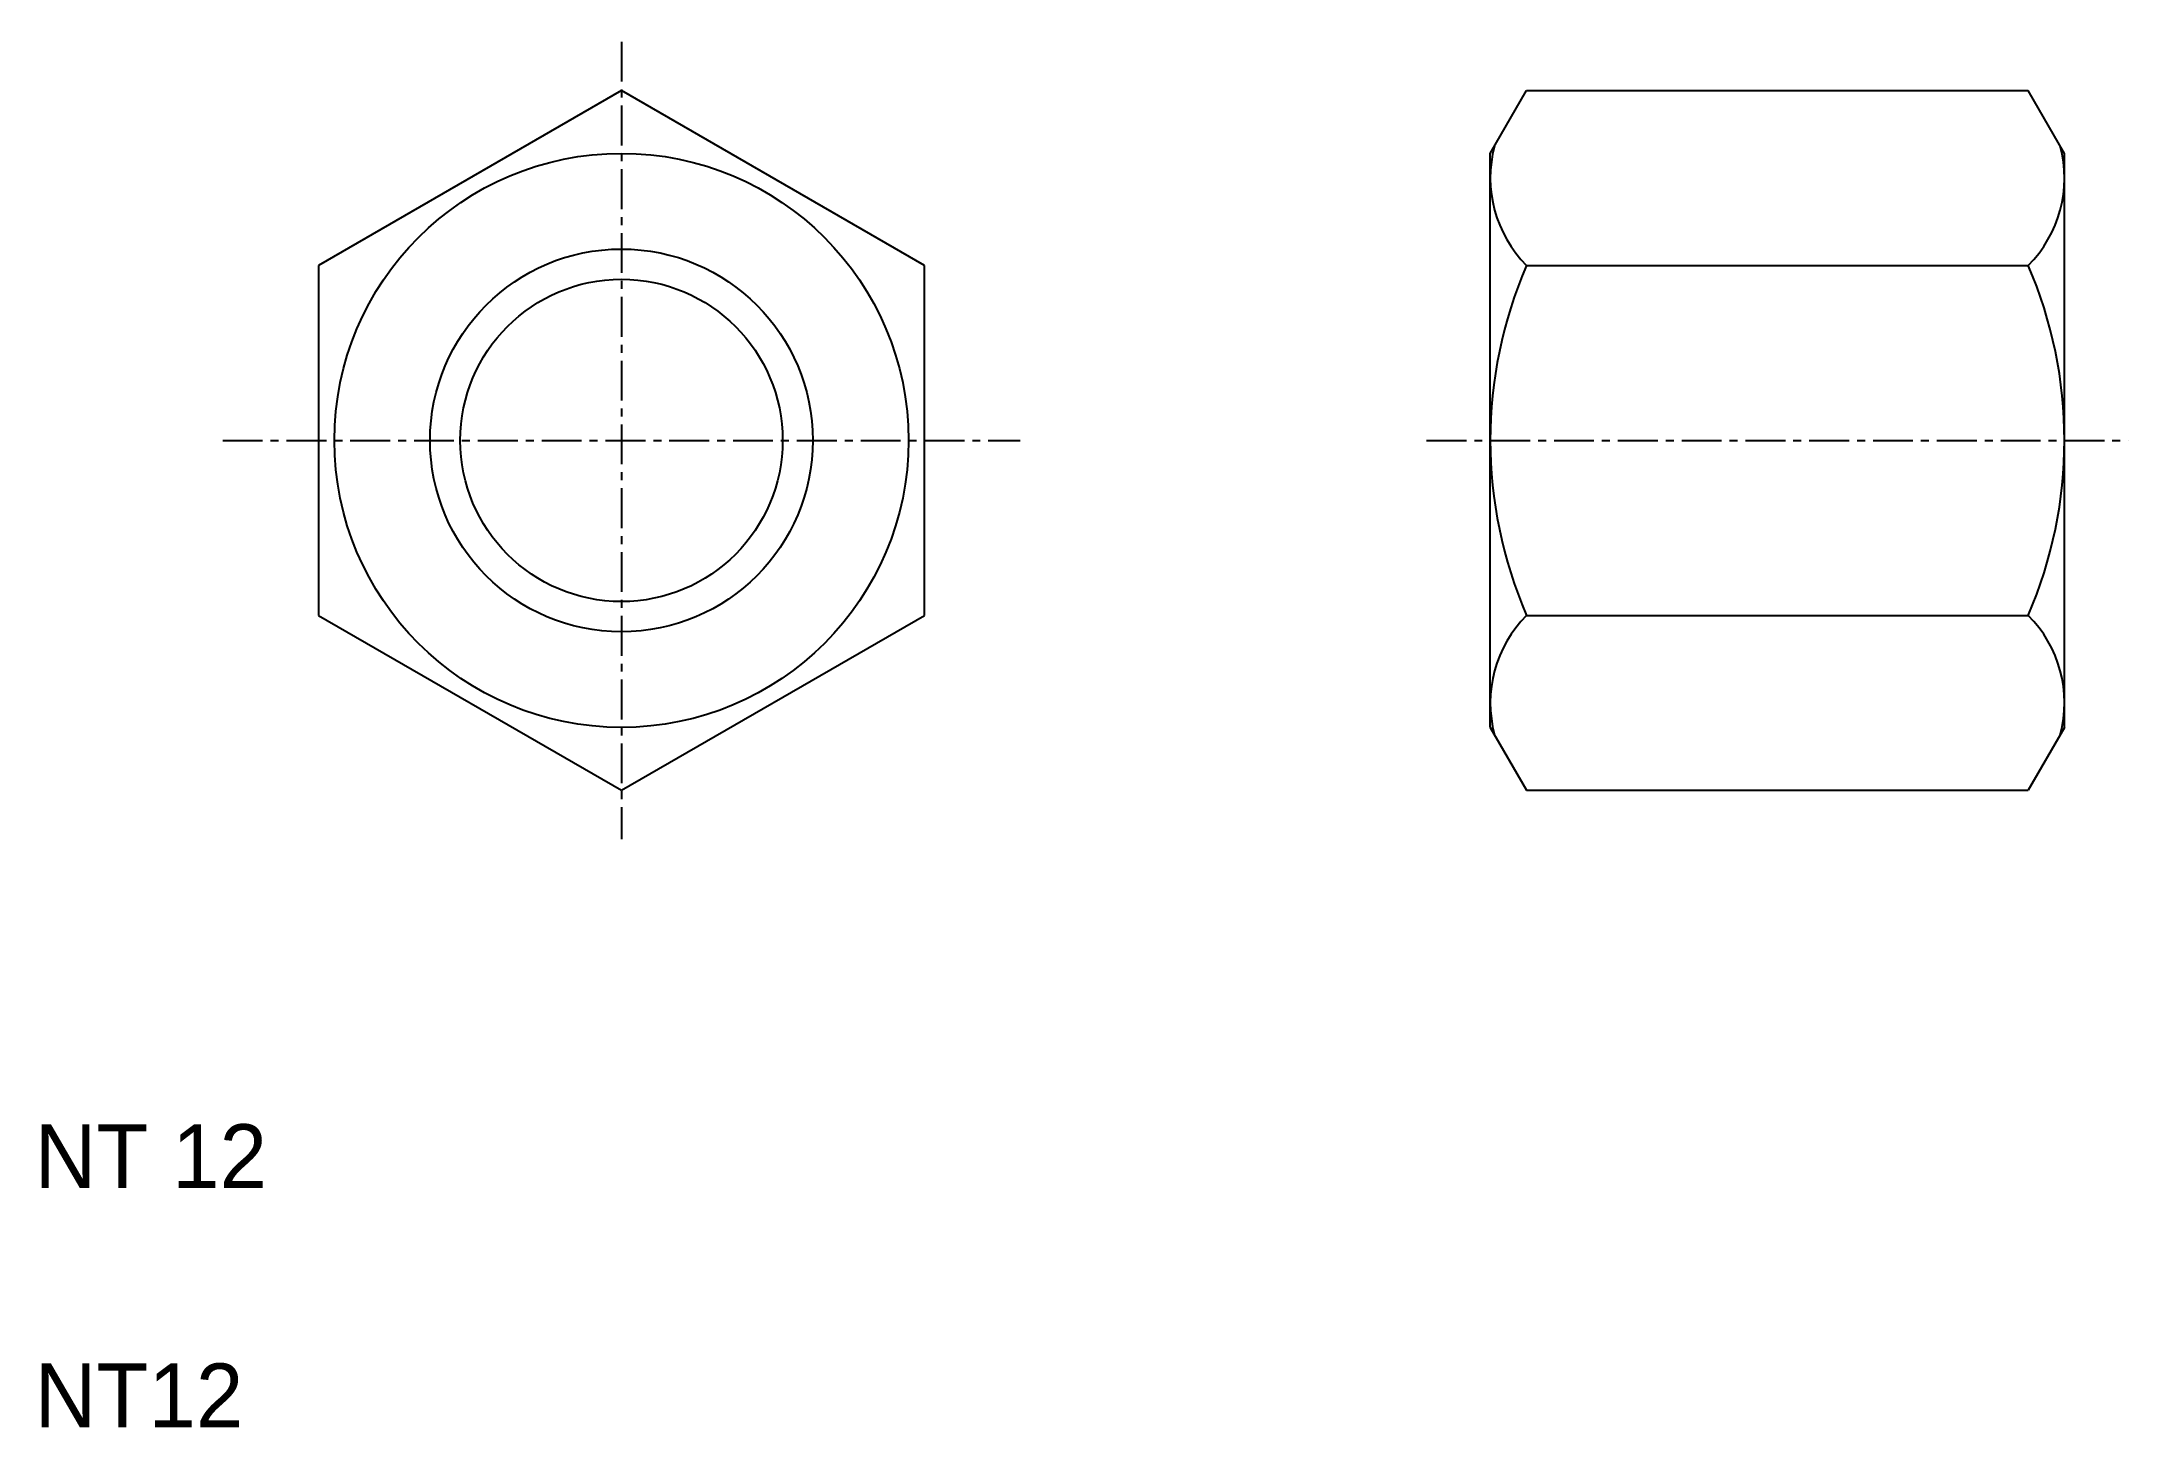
# Model space of a CAD drawing. Extents: x 5.2 to 70.6, y 5 to 48.4.
import ezdxf

# ---------------------------------------------------------------- set-up
doc = ezdxf.new("R2010")
doc.units = 0
doc.linetypes.add('CENTER', pattern=[2, 1.25, -0.25, 0.25, -0.25])
doc.layers.get('0').update_dxf_attribs({"linetype": 'CONTINUOUS'})
doc.layers.add('CENTER', color=1, linetype='CENTER')

msp = doc.modelspace()

# ---------------------------------------------------------------- linework, layer by layer
at = {"color": 7, "linetype": 'CONTINUOUS'}
for p, q in [((23.394, 46.91), (13.894, 41.426)), ((32.894, 41.426), (23.394, 46.91)), ((50.632, 44.941), (51.769, 46.91)), ((51.769, 46.91), (67.495, 46.91)), ((68.632, 44.941), (67.495, 46.91)), ((50.632, 26.941), (50.632, 44.941)), ((68.632, 26.941), (68.632, 44.941)), ((28.144, 44.168), (28.144, 44.168)), ((30.519, 42.797), (30.519, 42.797)), ((13.894, 41.426), (13.894, 30.456)), ((32.894, 30.456), (32.894, 41.426)), ((51.769, 41.426), (67.495, 41.426)), ((13.894, 30.456), (23.394, 24.971)), ((23.394, 24.971), (32.894, 30.456)), ((51.769, 30.456), (67.495, 30.456)), ((50.632, 26.941), (51.769, 24.971)), ((68.632, 26.941), (67.495, 24.971)), ((51.769, 24.971), (67.495, 24.971))]:
    msp.add_line(p, q, dxfattribs=at)
for radius in [9, 5.053]:
    msp.add_circle((23.394, 35.941), radius, dxfattribs=at)
at = {"color": 3, "linetype": 'CONTINUOUS'}
msp.add_circle((23.394, 35.941), 6, dxfattribs=at)
at = {"color": 7, "linetype": 'CONTINUOUS'}
for centre, radius, start, end in [((54.508, 44.168), 3.875, 165.04407, 225.04407), ((64.757, 44.168), 3.875, 314.95593, 14.95593), ((64.428, 35.941), 13.796, 156.5734, 203.4266), ((54.836, 35.941), 13.796, 336.5734, 23.4266), ((54.508, 27.713), 3.875, 134.95593, 194.95593), ((64.757, 27.713), 3.875, 345.04407, 45.04407)]:
    msp.add_arc(centre, radius, start, end, dxfattribs=at)
at = {"layer": 'CENTER', "color": 1, "linetype": 'CENTER'}
for p, q in [((23.394, 48.441), (23.394, 23.441)), ((10.894, 35.941), (35.894, 35.941)), ((48.632, 35.941), (70.632, 35.941))]:
    msp.add_line(p, q, dxfattribs=at)

# ---------------------------------------------------------------- texts
at = {"color": 7, "linetype": 'CONTINUOUS'}
for s, p in [('NT 12', (5, 12.5)), ('NT12', (5, 5))]:
    msp.add_text(s, height=2, dxfattribs=at).set_placement(p)

doc.saveas('drawing.dxf')
